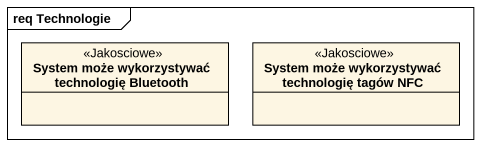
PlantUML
@startuml
mainframe req Technologie
hide circle
hide empty members
class "System może wykorzystywać technologię Bluetooth" as System_może_wykorzystywać <<Jakosciowe>>
class "System może wykorzystywać technologię tagów NFC" as System_może_wykorzystywać_2 <<Jakosciowe>>
@enduml
